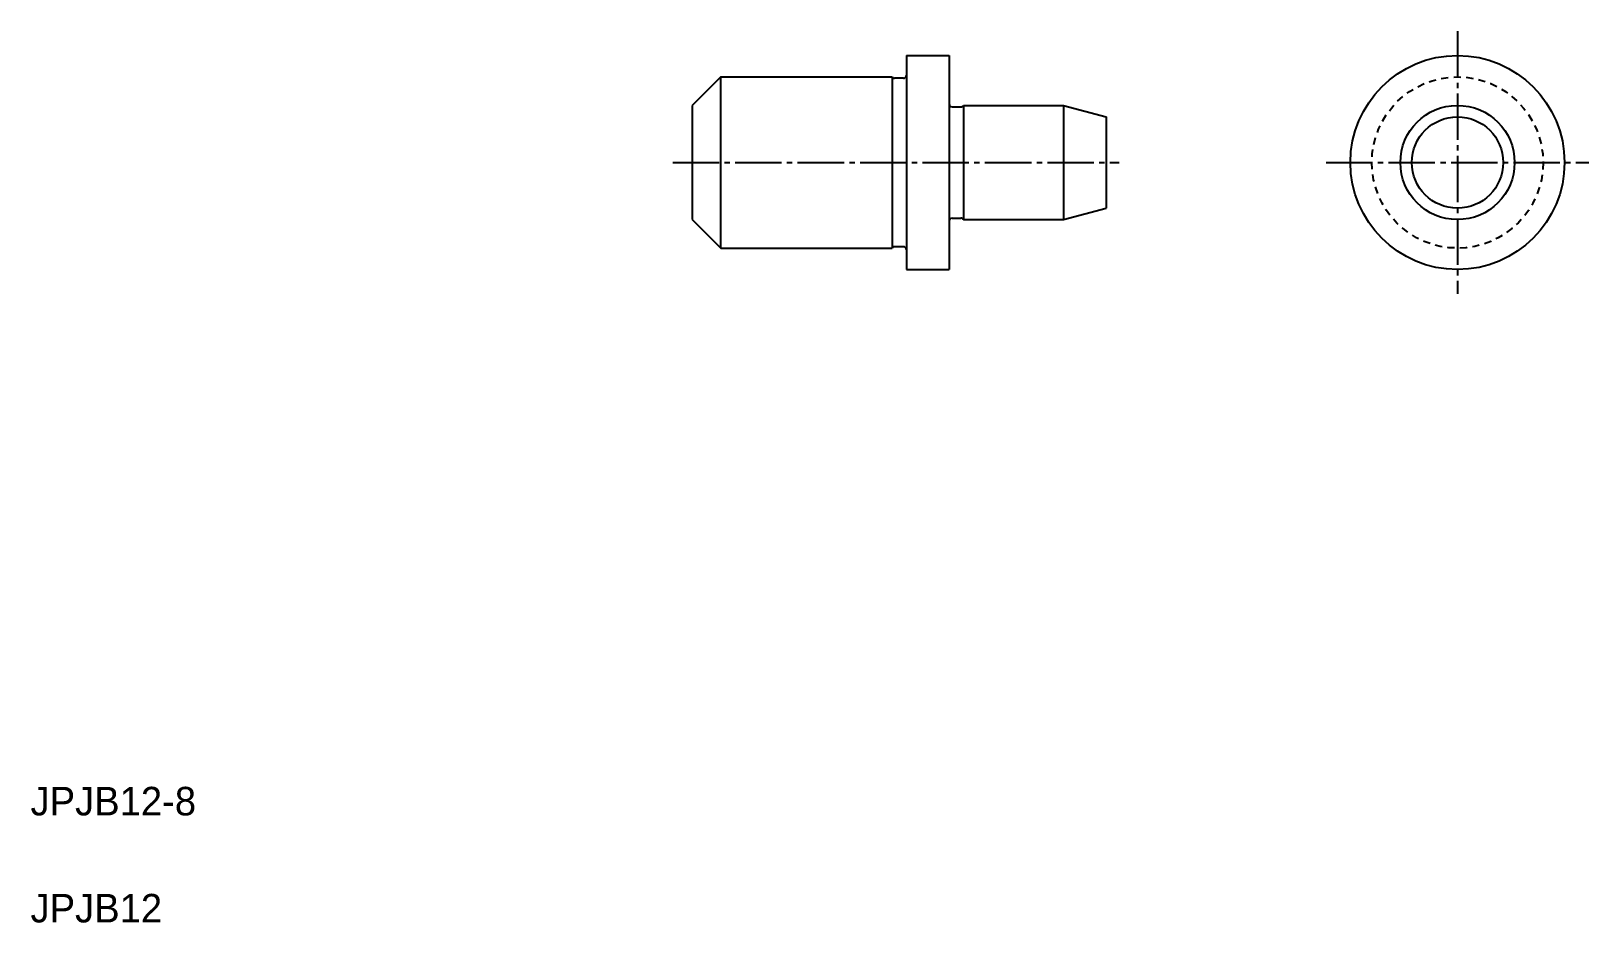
# Model space of a CAD drawing. Extents: x 5 to 114, y 5 to 67.
import ezdxf

# ---------------------------------------------------------------- set-up
doc = ezdxf.new("R2010")
doc.units = 0
doc.header["$LTSCALE"] = 0.25
doc.linetypes.add('CENTER', pattern=[17.5, 13, -1.5, 1.5, -1.5])
doc.linetypes.add('DASHED', pattern=[3.5, 2, -1.5])
doc.layers.get('0').update_dxf_attribs({"linetype": 'CONTINUOUS'})
doc.layers.add('CENTER', color=1, linetype='CENTER')
doc.styles.get("Standard").update_dxf_attribs({"font": 'txt', "height": 1.6})

msp = doc.modelspace()

# ---------------------------------------------------------------- linework, layer by layer
at = {"linetype": 'CONTINUOUS'}
for p, q in [((66.36, 65.75), (66.36, 50.75)), ((66.36, 65.75), (69.36, 65.75)), ((69.36, 65.75), (69.36, 50.75)), ((53.36, 64.25), (51.36, 62.25)), ((53.36, 52.25), (53.36, 64.25)), ((53.36, 64.25), (65.36, 64.25)), ((65.36, 64.25), (65.36, 52.25)), ((66.16, 64.15), (65.53, 64.15)), ((51.36, 62.25), (51.36, 54.25)), ((70.36, 62.25), (77.36, 62.25)), ((70.36, 62.25), (70.36, 54.25)), ((77.36, 62.25), (77.36, 54.25)), ((69.56, 62.15), (70.18, 62.15)), ((80.36, 61.45), (80.36, 55.06)), ((51.36, 54.25), (53.36, 52.25)), ((69.56, 54.35), (70.18, 54.35)), ((70.36, 54.25), (77.36, 54.25)), ((53.36, 52.25), (65.36, 52.25)), ((66.16, 52.35), (65.53, 52.35)), ((66.36, 50.75), (69.36, 50.75))]:
    msp.add_line(p, q, dxfattribs=at)
for p, q in [((56.11, 64.25), (56.11, 64.25)), ((58.86, 64.25), (58.86, 64.25)), ((77.36, 62.25), (80.36, 61.45)), ((77.36, 54.25), (80.36, 55.06))]:
    msp.add_line(p, q)
for radius in [7.5, 4, 3.2]:
    msp.add_circle((104.97, 58.25), radius, dxfattribs=at)
at = {"color": 3, "linetype": 'DASHED'}
msp.add_circle((104.97, 58.25), 6, dxfattribs=at)
at = {"linetype": 'CONTINUOUS'}
for centre, start, end in [((65.53, 64.35), 210, 270), ((66.16, 64.35), 270, 0), ((69.56, 62.35), 180, 270), ((70.18, 62.35), 270, 330), ((69.56, 54.15), 90, 180), ((70.18, 54.15), 30, 90), ((65.53, 52.15), 90, 150), ((66.16, 52.15), 0, 90)]:
    msp.add_arc(centre, 0.2, start, end, dxfattribs=at)
at = {"layer": 'CENTER', "color": 1, "linetype": 'CENTER'}
for p, q in [((104.97, 67.46), (104.97, 49.05)), ((49.99, 58.25), (81.26, 58.25)), ((95.77, 58.25), (114.17, 58.25))]:
    msp.add_line(p, q, dxfattribs=at)

# ---------------------------------------------------------------- texts
for s, p in [('JPJB12-8', (5, 12.5)), ('JPJB12', (5, 5))]:
    msp.add_text(s, height=2).set_placement(p)

doc.saveas('drawing.dxf')
